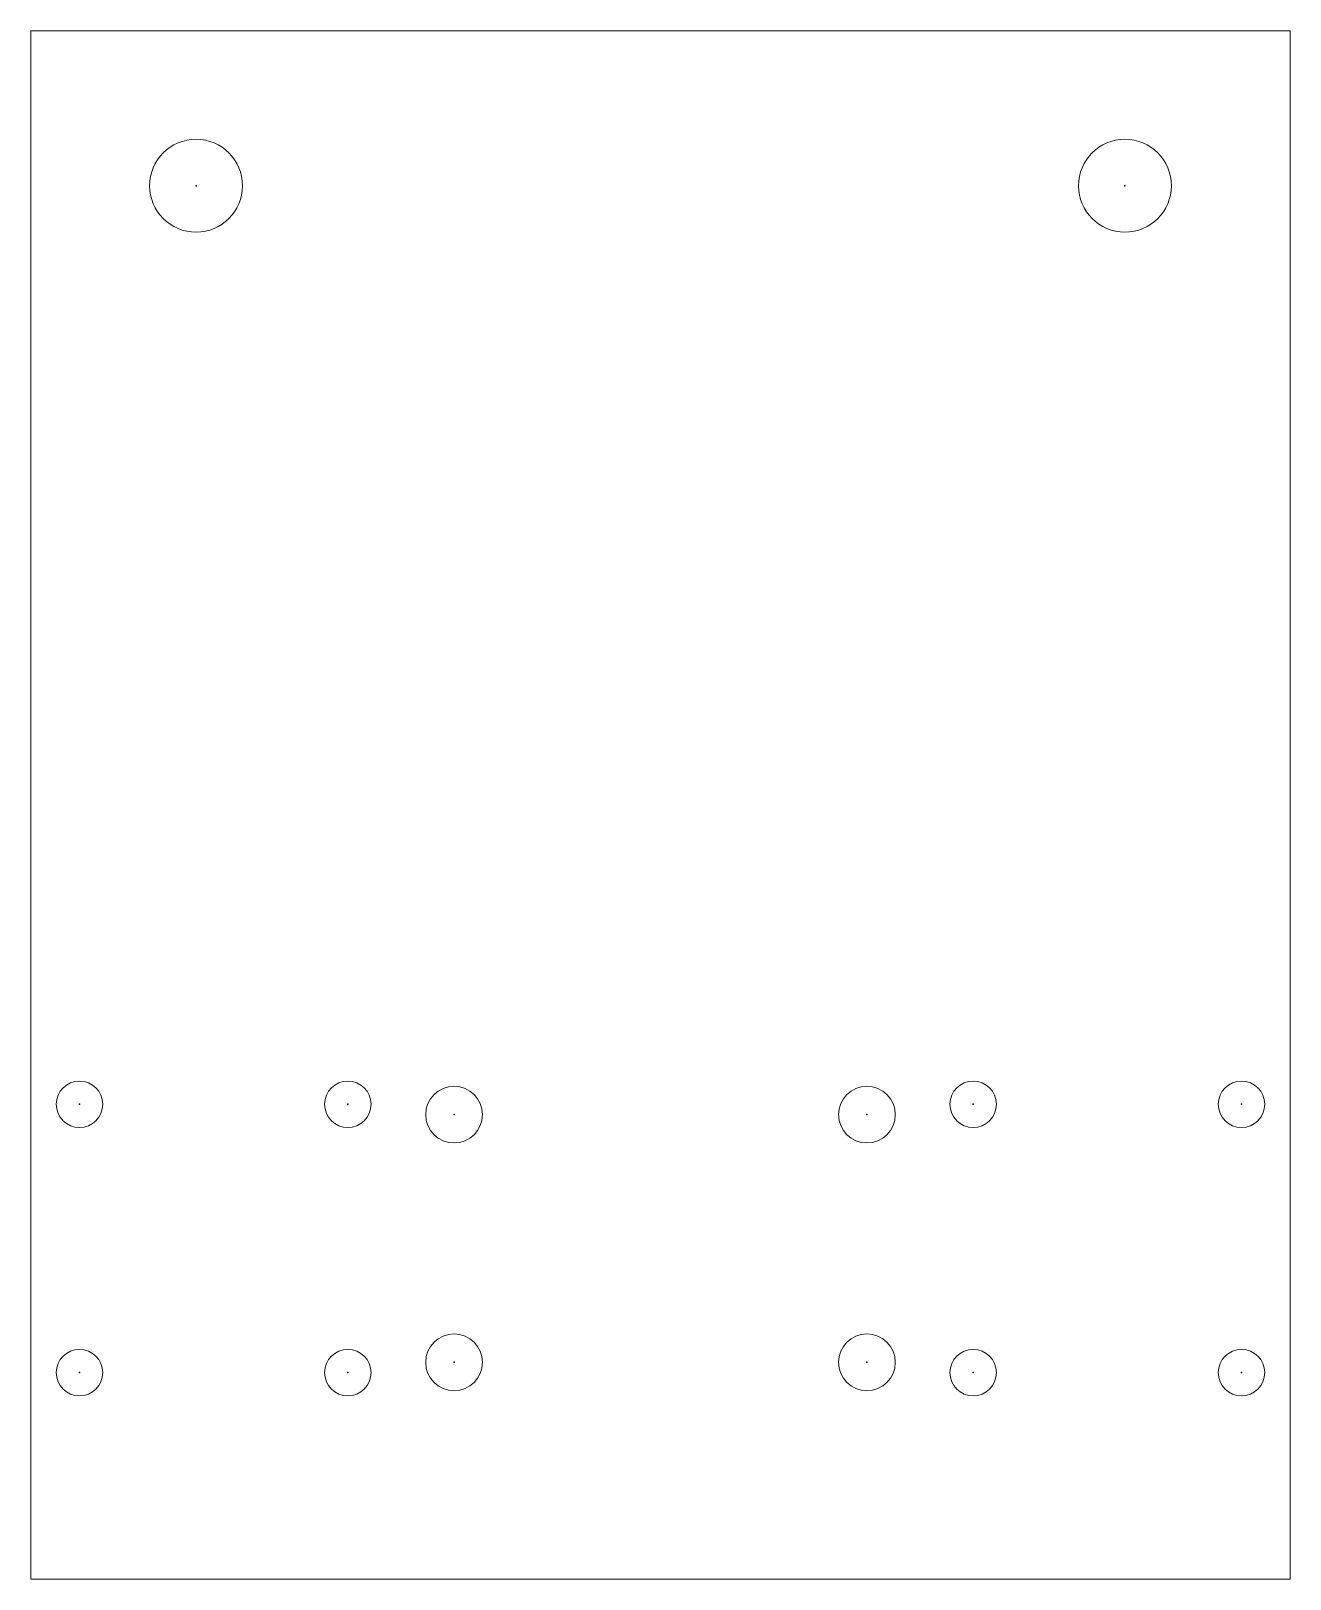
# Model space of a CAD drawing. Header units: millimetres. Extents: x 0 to 122, y 0 to 150.
import ezdxf

# ---------------------------------------------------------------- set-up
doc = ezdxf.new("R2010")
doc.units = ezdxf.units.MM
doc.header["$PDSIZE"] = -1

msp = doc.modelspace()

# ---------------------------------------------------------------- linework, layer by layer
at = {"color": 7, "linetype": 'Continuous', "lineweight": 15}
for p, q in [((0, 150), (0, 0)), ((122, 150), (0, 150)), ((122, 0), (122, 150)), ((0, 0), (122, 0))]:
    msp.add_line(p, q, dxfattribs=at)
for centre, radius in [((16, 135), 4.5), ((106, 135), 4.5), ((4.7, 46), 2.25), ((30.7, 46), 2.25), ((91.3, 46), 2.25), ((117.3, 46), 2.25), ((41, 45), 2.75), ((81, 45), 2.75), ((41, 21), 2.75), ((81, 21), 2.75), ((4.7, 20), 2.25), ((30.7, 20), 2.25), ((91.3, 20), 2.25), ((117.3, 20), 2.25)]:
    msp.add_circle(centre, radius, dxfattribs=at)
at = {"color": 7, "linetype": 'Continuous'}
for p in [(16, 135), (106, 135), (4.7, 46), (30.7, 46), (41, 45), (81, 45), (91.3, 46), (117.3, 46), (81, 21), (4.7, 20), (30.7, 20), (41, 21), (91.3, 20), (117.3, 20)]:
    msp.add_point(p, dxfattribs=at)

doc.saveas('drawing.dxf')
